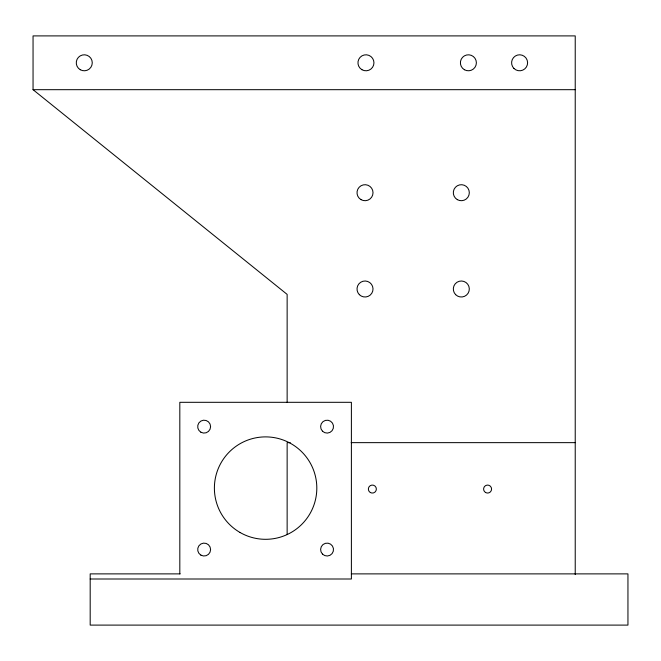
<?xml version="1.0" encoding="UTF-8"?>
<svg xmlns="http://www.w3.org/2000/svg" width="661" height="661" viewBox="0 0 661 661"><rect width="100%" height="100%" fill="white"/><g stroke="black" fill="none" stroke-linecap="round" stroke-linejoin="round"><path stroke-width="0.99" d="M575.227 574.591L575.227 35.901L33.05 35.901L33.05 89.681L575.227 89.681M290.237 442.647L287.138 442.647L287.138 534.394M351.165 442.647L575.227 442.647M180.156 573.88L90.185 573.88L90.185 625.099L627.95 625.099L627.95 573.88L351.338 573.88M90.185 579.003L351.388 579.003L351.388 402.309L179.817 402.309L179.817 573.88M33.05 89.681L287.138 294.393L287.138 402.499M370.35 492.528A3.999 3.999 0 0 0 376.357 489.066A3.999 3.999 0 0 0 370.35 485.604A3.999 3.999 0 0 0 370.35 492.528M455.66 294.666A8.006 8.006 0 0 0 469.046 291.071A8.006 8.006 0 0 0 459.246 281.272A8.006 8.006 0 0 0 455.66 294.666M485.587 492.528A3.999 3.999 0 0 0 491.586 489.066A3.999 3.999 0 0 0 485.587 485.604A3.999 3.999 0 0 0 485.587 492.528M464.386 69.719A8.006 8.006 0 0 0 476.383 62.787A8.006 8.006 0 0 0 464.386 55.863A8.006 8.006 0 0 0 464.386 69.719M359.361 294.666A8.006 8.006 0 0 0 372.746 291.071A8.006 8.006 0 0 0 362.947 281.272A8.006 8.006 0 0 0 359.361 294.666M513.936 68.447A8.006 8.006 0 0 0 527.329 64.861A8.006 8.006 0 0 0 517.53 55.061A8.006 8.006 0 0 0 513.936 68.447M457.313 199.639A8.006 8.006 0 0 0 469.318 192.706A8.006 8.006 0 0 0 457.313 185.774A8.006 8.006 0 0 0 457.313 199.639M80.262 69.719A8.006 8.006 0 0 0 92.267 62.787A8.006 8.006 0 0 0 80.262 55.863A8.006 8.006 0 0 0 80.262 69.719M361.947 69.719A8.006 8.006 0 0 0 373.952 62.787A8.006 8.006 0 0 0 361.947 55.863A8.006 8.006 0 0 0 361.947 69.719M361.013 199.639A8.006 8.006 0 0 0 373.019 192.706A8.006 8.006 0 0 0 361.013 185.774A8.006 8.006 0 0 0 361.013 199.639M200.911 432.228A6.453 6.453 0 0 0 210.595 426.642A6.453 6.453 0 0 0 200.911 421.049A6.453 6.453 0 0 0 200.911 432.228M239.993 532.452A51.219 51.219 0 0 0 316.817 488.099A51.219 51.219 0 0 0 239.993 443.746A51.219 51.219 0 0 0 239.993 532.452M200.911 555.141A6.453 6.453 0 0 0 210.595 549.555A6.453 6.453 0 0 0 200.911 543.97A6.453 6.453 0 0 0 200.911 555.141M322.494 431.203A6.453 6.453 0 0 0 333.293 428.311A6.453 6.453 0 0 0 325.386 420.404A6.453 6.453 0 0 0 322.494 431.203M322.494 554.116A6.453 6.453 0 0 0 333.293 551.224A6.453 6.453 0 0 0 325.386 543.325A6.453 6.453 0 0 0 322.494 554.116"/></g></svg>
